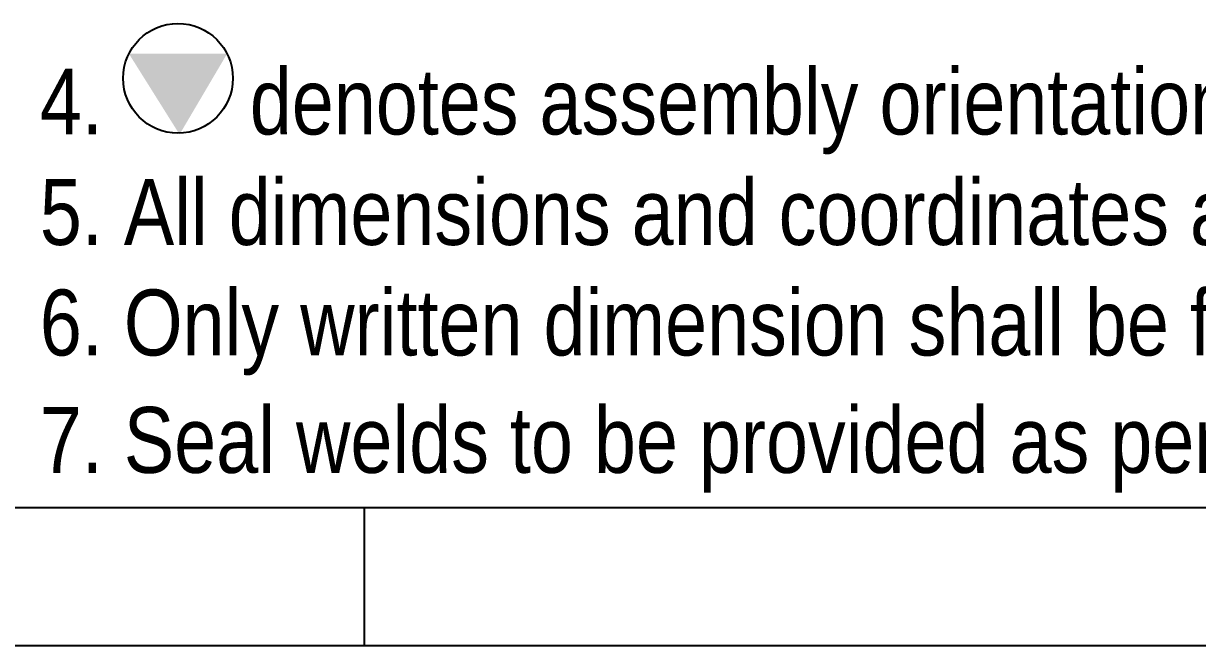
# Model space of a CAD drawing. Header units: millimetres. Extents: x -232 to 609, y -265 to 329.
# Drawn here: x 299.93 to 342.42, y -265.1 to -242.58 of the extents above; entities that cross this region are included whole.
import ezdxf

# ---------------------------------------------------------------- set-up
doc = ezdxf.new("R2010")
doc.units = ezdxf.units.MM
doc.styles.add('Arial Narrow', font='ARIALN.TTF', dxfattribs={"height": 0.2})

# ---------------------------------------------------------------- blocks, each defined once
blk = doc.blocks.new('Unknown-43780186-1158')
at = {"color": 5, "linetype": 'Continuous'}
for p, q in [((-226.73, -260.101), (604.27, -260.101)), ((-231.73, -265.101), (609.27, -265.101))]:
    blk.add_line(p, q, dxfattribs=at)
at = {"color": 7, "linetype": 'Continuous'}
blk.add_line((312.27, -265.101), (312.27, -260.101), dxfattribs=at)
blk = doc.blocks.new('0_TCM_4503_AIVD_AD_NOTE_BLOCK-43780186-28090')
at = {"linetype": 'Continuous'}
blk.add_hatch(color=7, dxfattribs=at).paths.add_polyline_path([(307.297, -243.679), (305.576, -246.601), (303.744, -243.679)])
at = {"color": 7, "linetype": 'Continuous'}
blk.add_circle((305.52, -244.568), 1.985, dxfattribs=at)
at = {"color": 7, "linetype": 'Continuous', "style": 'Arial Narrow'}
for s, p in [('4.       denotes assembly orientation mark', (300.52, -246.601)), ('5. All dimensions and coordinates are in millimeters, elevations in meters', (300.52, -250.601)), ('6. Only written dimension shall be followed, drawing shall not be scaled off', (300.52, -254.601)), ('7. Seal welds to be provided as per document 4503-XI-SW-T0000001', (300.52, -258.851))]:
    blk.add_text(s, height=2.38607, dxfattribs=at).set_placement(p)

msp = doc.modelspace()

# ---------------------------------------------------------------- block references
for name in ['Unknown-43780186-1158', '0_TCM_4503_AIVD_AD_NOTE_BLOCK-43780186-28090']:
    msp.add_blockref(name, (0, 0))

doc.saveas('drawing.dxf')
